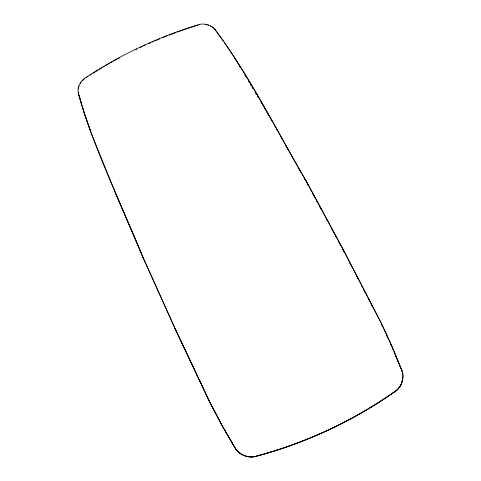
<?xml version="1.0" encoding="UTF-8"?>
<svg xmlns="http://www.w3.org/2000/svg" width="481" height="481" viewBox="0 0 481 481"><rect width="100%" height="100%" fill="white"/><g stroke="black" fill="none" stroke-linecap="round" stroke-linejoin="round"><path stroke-width="0.72" d="M380.471 321.777L342.694 248.749L306.156 180.946C276.425 130.333 250.457 77.098 215.344 29.864A16.3 13.805 -14.4 0 0 199.507 24.339A486.105 461.964 62 0 0 84.235 78.553A16.51 14.039 -24.4 0 0 78.493 94.005C94.45 150.547 121.08 203.367 143.085 257.666L115.025 192.129M306.156 180.946L342.725 248.563L380.886 322.312L391.967 346.464L402.326 371.5A20.599 19.456 41.7 0 1 402.777 374.068M402.326 371.5L392.045 346.356L380.886 322.312M174.369 327.314L209.668 402.098L222.162 425.829L235.967 449.549A20.743 19.907 86.4 0 0 254.611 456.607L254.659 456.625A384.493 335.059 -18.9 0 0 396.795 390.211L396.879 390.139A20.617 19.474 41.7 0 0 402.417 371.41M209.668 402.098L222.234 425.871L236.027 449.573A20.719 19.889 86.3 0 0 254.659 456.625M214.225 28.806A16.288 13.799 -14.4 0 1 215.41 30.195L223.196 40.849M224.062 42.033C254.449 86.52 279.202 134.596 306.15 181.181M227.194 46.928L228.012 48.166M234.554 58.111L236.195 60.594M90.242 130.796L115.506 192.845L143.374 258.063L174.717 327.711M78.493 94.005L84.013 112.644L90.404 131.06M237.8 63.101L238.558 64.388M239.316 65.675L240.452 67.599M245.003 75.313L245.761 76.599M248.412 81.097L249.17 82.377M250.306 84.307L251.064 85.594M251.822 86.875L252.958 88.805M255.237 92.659L256.373 94.589M257.509 96.513L258.267 97.799M260.918 102.297L261.676 103.583M262.818 105.513L263.576 106.794M264.334 108.081L265.47 110.011M266.227 111.291L266.985 112.578M267.743 113.865L268.879 115.795M270.015 117.719L270.779 119.005M271.158 119.649L272.258 121.609M274.837 126.178L275.577 127.489M276.31 128.794L277.05 130.098M281.096 137.283L281.836 138.594M285.522 145.124L286.622 147.084M287.361 148.388L288.095 149.699M291.781 156.229L292.887 158.189M293.62 159.5L294.36 160.804M298.412 167.989L299.146 169.294M299.885 170.605L300.619 171.909M304.671 179.094L305.405 180.399M84.235 78.553L84.397 78.842A16.498 14.033 -24.4 0 0 82.155 80.976M306.144 181.71L306.854 183.02M307.563 184.325L308.267 185.636M310.041 188.913L310.75 190.223M312.872 194.156L314.995 198.082M316.769 201.359L317.472 202.669M319.6 206.596L321.013 209.217M326.328 219.041L327.038 220.352M331.637 228.866L332.347 230.177M333.056 231.487L333.76 232.798M335.534 236.075L336.243 237.386M338.365 241.312L340.488 245.244M342.616 249.17L344.33 252.489M349.471 262.428L350.841 265.079M356.668 276.347L358.038 278.998M361.465 285.624L362.151 286.947M363.864 290.259L365.235 292.911M368.662 299.543L369.348 300.865M371.061 304.178L372.432 306.83M175.036 328.391L209.932 402.296L222.39 425.962L236.159 449.615A20.683 19.853 86.3 0 0 254.756 456.655A383.826 334.59 -18.9 0 0 396.603 390.374A20.557 19.414 41.8 0 0 401.034 384.277M209.752 402.158L174.477 327.435L142.953 257.491M381.277 324.068L381.896 325.403M386.838 336.057L387.77 338.059M390.241 343.386L391.474 346.049M392.358 348.106L392.935 349.495M394.083 352.266L394.943 354.353M395.52 355.742L396.38 357.822M396.957 359.211L398.677 363.377M399.825 366.149L400.691 368.236M401.262 369.624L402.128 371.705M84.626 113.961L90.765 131.644M79.239 95.629L81.914 104.792M82.323 106.205L83.351 109.728M83.766 111.135L84.385 113.251M199.507 24.339L199.585 24.669M215.344 29.864L215.41 30.195M237.259 61.46L237.313 61.766M402.675 379.214A20.599 19.456 41.7 0 1 396.795 390.211M402.88 375.36A20.599 19.456 41.7 0 1 402.825 377.94M205.724 24.603A16.288 13.799 -14.4 0 1 206.71 24.79M207.678 25.03A16.288 13.799 -14.4 0 1 208.622 25.325M210.419 26.076A16.288 13.799 -14.4 0 1 211.267 26.533M212.073 27.032A16.288 13.799 -14.4 0 1 213.558 28.175M86.249 77.621A485.642 461.532 62.1 0 1 88.107 76.413M89.965 75.21A485.642 461.532 62.1 0 1 91.216 74.417M93.086 73.232A485.642 461.532 62.1 0 1 98.1 70.124M99.363 69.36A485.642 461.532 62.1 0 1 101.888 67.839M103.15 67.087A485.642 461.532 62.1 0 1 104.419 66.336M105.688 65.596A485.642 461.532 62.1 0 1 109.518 63.39M110.798 62.662A485.642 461.532 62.1 0 1 112.079 61.941M113.366 61.219A485.642 461.532 62.1 0 1 117.232 59.097M118.524 58.399A485.642 461.532 62.1 0 1 119.817 57.702M135.516 49.705A485.642 461.532 62.1 0 1 136.838 49.068M140.151 47.499A485.642 461.532 62.1 0 1 142.142 46.567M143.47 45.954A485.642 461.532 62.1 0 1 145.472 45.04M148.815 43.537A485.642 461.532 62.1 0 1 150.83 42.653M152.17 42.063A485.642 461.532 62.1 0 1 154.191 41.198M155.537 40.62A485.642 461.532 62.1 0 1 159.596 38.931M162.307 37.825A485.642 461.532 62.1 0 1 167.069 35.931M169.12 35.131A485.642 461.532 62.1 0 1 175.974 32.558M177.351 32.059A485.642 461.532 62.1 0 1 179.413 31.319M180.104 31.073A485.642 461.532 62.1 0 1 198.184 25.096M78.656 94.288A16.498 14.033 -24.4 0 1 78.289 92.514M78.343 88.823A16.498 14.033 -24.4 0 1 78.517 87.897M78.764 86.971A16.498 14.033 -24.4 0 1 79.07 86.057M80.357 83.411A16.498 14.033 -24.4 0 1 80.904 82.57M78.662 93.146A16.468 14.015 -24.4 0 1 78.577 92.238M402.393 372.979A20.557 19.414 41.8 0 1 402.573 374.266M402.621 378.126A20.557 19.414 41.8 0 1 402.465 379.401M402.23 380.657A20.557 19.414 41.8 0 1 401.509 383.098M396.879 390.139A384.794 335.269 -18.9 0 1 254.611 456.607"/></g></svg>
